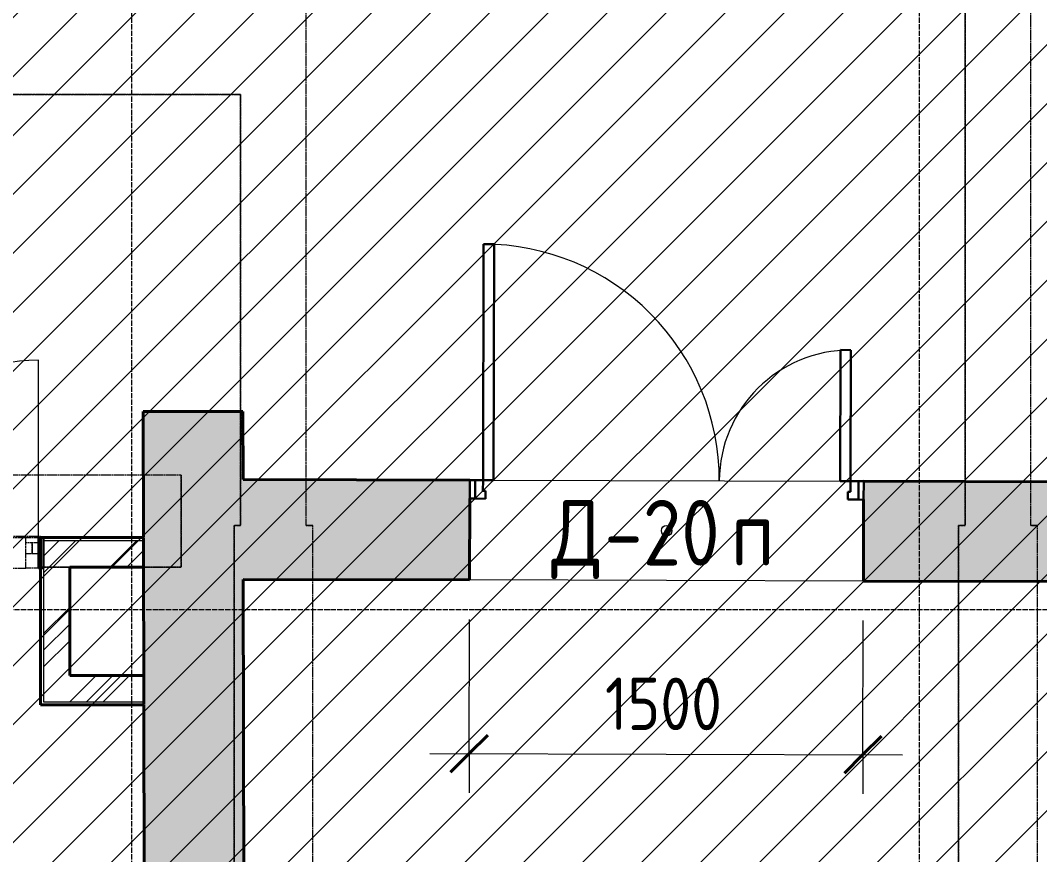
# Model space of a CAD drawing. Header units: millimetres. Extents: x -11886 to 379896, y -8130 to 47743.
# Drawn here: x 7285 to 11167, y 7673 to 10851 of the extents above; entities that cross this region are included whole.
import ezdxf

# ---------------------------------------------------------------- set-up
doc = ezdxf.new("R2010")
doc.units = ezdxf.units.MM
doc.linetypes.add('ADSK_Линия сетки', pattern=[25, 20, -2.5, 0, -2.5])
doc.linetypes.add('ADSK_Сверху', pattern=[4.5, 3, -1.5])
for name, color, linetype, lineweight, true_color in [('Витраж', 5, 'Continuous', 18, 0x0000ff), ('Двери', 5, 'Continuous', 18, 0x0000ff), ('Панели витража', 5, 'Continuous', 18, 0x0000ff), ('Стены внутренние', 5, 'Continuous', 18, 0x0000ff), ('Стены штриховка', 5, 'Continuous', 18, 0x0000ff)]:
    doc.layers.add(name, color=color, linetype=linetype, lineweight=lineweight, true_color=true_color)
for name, color, linetype, lineweight in [('Каркас', 7, 'Continuous', 18), ('Марки дверей', 7, 'Continuous', 20), ('Оси', 7, 'Continuous', 9), ('Размеры', 7, 'Continuous', 9), ('Размеры-100', 7, 'Continuous', 9)]:
    doc.layers.add(name, color=color, linetype=linetype, lineweight=lineweight)
doc.styles.add('GOST Common_1', font='GOST_Common.ttf', dxfattribs={"width": 0.9, "height": 200})
doc.styles.add('GOST Common_2', font='GOST_Common.ttf', dxfattribs={"width": 0.9, "height": 250})
doc.dimstyles.new('ADSK_Основной_2_мм_Округление_до_1_мм', dxfattribs={"dimscale": 304.8, "dimtxt": 201.142999, "dimasz": 0.463911, "dimexe": 0.492126, "dimexo": 0.492126, "dimgap": 0.098425, "dimtad": 1, "dimdec": 0, "dimdsep": 46, "dimtxsty": 'GOST Common_1', "dimblk1": 'OBLIQUE', "dimblk2": 'OBLIQUE', "dimsah": 1, "dimcen": 0.09, "dimdle": 0.492126, "dimazin": 2, "dimtfac": 1, "dimtdec": 4, "dimtix": 1, "dimtmove": 0, "dimatfit": 3, "dimfxl": 1, "dimtvp": 1, "dimtolj": 1, "dimtzin": 0, "dimlwd": 20, "dimlwe": 20, "dimarcsym": 2})
pattern_1 = [(45, (0, 0), (-179.605, 179.605), []), (45, (63.5, 0), (0, 359.21), []), (45, (-63.5, 0), (0, 359.21), [])]

# ---------------------------------------------------------------- blocks, each defined once
blk = doc.blocks.new('Прямоугольный импост - 48х116мм простой-1857039-01 План 1-го этажа маркировочный')
at = {"layer": 'Витраж', "color": 161, "linetype": 'ADSK_Сверху', "true_color": 0xaaaaff}
for p, q in [((5662.4, 8880.4), (5662.4, 8764.4)), ((5662.4, 8880.4), (7305.4, 8880.4)), ((7305.4, 8764.4), (7305.4, 8880.4)), ((5662.4, 8764.4), (7305.4, 8764.4))]:
    blk.add_line(p, q, dxfattribs=at)
blk = doc.blocks.new('Системная панель - ADSK_Cтеклопакет_40мм-V18-01 План 1-го этажа маркировочный')
at = {"layer": 'Панели витража', "color": 161, "linetype": 'ADSK_Сверху', "true_color": 0xaaaaff}
blk.add_line((11.90625, 20), (11.90625, -20), dxfattribs=at)
blk = doc.blocks.new('Прямоугольный импост - 48х116мм-1857753-01 План 1-го этажа маркировочный')
at = {"layer": 'Витраж', "color": 161, "linetype": 'ADSK_Сверху', "true_color": 0xaaaaff}
for p, q in [((24, 76), (-24, 76)), ((-24, 76), (-24, 20)), ((24, 20), (24, 76)), ((-24, 20), (-0.1875, 20)), ((-0.1875, 20), (-0.1875, -20)), ((0.1875, -20), (0.1875, 20)), ((0.1875, 20), (24, 20)), ((-0.1875, -20), (-24, -20)), ((-24, -20), (-24, -40)), ((24, -20), (0.1875, -20)), ((24, -40), (24, -20)), ((-24, -40), (24, -40))]:
    blk.add_line(p, q, dxfattribs=at)
blk = doc.blocks.new('Прямоугольный импост - Зазор 20х116мм-1854068-01 План 1-го этажа маркировочный')
at = {"layer": 'Витраж', "color": 161, "linetype": 'ADSK_Сверху', "true_color": 0xaaaaff}
for p, q in [((-20, 76), (0, 76)), ((0, 76), (0, -40)), ((0, -40), (-20, -40))]:
    blk.add_line(p, q, dxfattribs=at)
blk = doc.blocks.new('Прямоугольный импост - Зазор 20х116мм-V205-01 План 1-го этажа маркировочный')
at = {"layer": 'Витраж', "lineweight": 30}
for p, q in [((-20, 76), (0, 76)), ((-20, -40), (-20, 76)), ((0, 76), (0, -40)), ((0, -40), (-20, -40))]:
    blk.add_line(p, q, dxfattribs=at)
blk = doc.blocks.new('AC_Дверь_Двупольная - Д-20п 1500х2200h-2039721-01 План 1-го этажа маркировочный')
at = {"layer": 'Двери', "lineweight": 30}
for p, q in [((-700, 1090), (-660, 1090)), ((-700, 190), (-700, 1090)), ((-660, 1090), (-660, 190)), ((700, 690), (660, 690)), ((660, 690), (660, 190)), ((700, 190), (700, 690)), ((-750, 190), (-730, 190)), ((-750, 120), (-750, 190)), ((-730, 190), (-700, 190)), ((-730, 120), (-730, 190)), ((-730, 190), (-730, 120)), ((-660, 190), (-700, 190)), ((-700, 190), (-700, 150)), ((660, 190), (700, 190)), ((730, 190), (700, 190)), ((700, 190), (700, 150)), ((730, 120), (730, 190)), ((750, 190), (730, 190)), ((730, 190), (730, 120)), ((750, 120), (750, 190)), ((-730, 120), (-750, 120)), ((-690, 120), (-730, 120)), ((-700, 150), (-690, 150)), ((-690, 150), (-690, 120)), ((700, 150), (690, 150)), ((690, 150), (690, 120)), ((690, 120), (730, 120)), ((730, 120), (750, 120))]:
    blk.add_line(p, q, dxfattribs=at)
at = {"layer": 'Двери'}
for centre, radius, start, end in [((-700, 190), 900, 360, 90), ((700, 190), 500, 90, 180)]:
    blk.add_arc(centre, radius, start, end, dxfattribs=at)
blk = doc.blocks.new('Дверь-Витраж-Двойная-Витрина - Дв-3-1857483-01 План 1-го этажа маркировочный')
at = {"layer": 'Двери'}
for p, q in [((-857.40625, 40), (-857.40625, 1030.3625)), ((857.40625, 40), (857.40625, 715.55))]:
    blk.add_line(p, q, dxfattribs=at)
for centre, radius, start, end in [((-857.40625, 15.55), 1014.8125, 0, 90), ((857.40625, 15.55), 700, 90, 180)]:
    blk.add_arc(centre, radius, start, end, dxfattribs=at)
blk = doc.blocks.new('ADSK_Марка_Дверь - Марка типа и комментарии-2020407-01 План 1-го этажа маркировочный')
at = {"layer": 'Марки дверей', "lineweight": 9}
blk.add_circle((0, 0), 0.2, dxfattribs=at)
blk = doc.blocks.new('DIMBLOCK34-01 План 1-го этажа маркировочный')
at = {"layer": 'Размеры-100', "lineweight": 20, "transparency": 16777216}
for p, q in [((8994.1, 8057.6), (8995.5, 8569)), ((10494.1, 8053.7), (10495.4, 8565)), ((8844.1, 8058), (10644.1, 8053.3)), ((8994.1, 8057.6), (8993.7, 7907.6)), ((10494.1, 8053.7), (10493.7, 7903.7))]:
    blk.add_line(p, q, dxfattribs=at)
at = {"layer": 'Размеры-100', "lineweight": 40, "transparency": 16777216}
for p, q in [((8994.1, 8057.6), (9065, 8128.1)), ((10494.1, 8053.7), (10565, 8124.2)), ((8994.1, 8057.6), (8923.2, 7987.1)), ((10494.1, 8053.7), (10423.2, 7983.2))]:
    blk.add_line(p, q, dxfattribs=at)
at = {"layer": 'Размеры-100', "color": 0, "lineweight": 20, "transparency": 16777216, "insert": (9511.3, 8347.6), "char_height": 200, "width": 560.473, "attachment_point": 1, "rotation": 359.8486, "line_spacing_factor": 1.022761, "style": 'GOST Common_1'}
blk.add_mtext('1500', dxfattribs=at)
blk = doc.blocks.new('_Oblique')
at = {"color": 0, "linetype": 'ByBlock', "lineweight": -2}
blk.add_line((-0.5, -0.5), (0.5, 0.5), dxfattribs=at)

msp = doc.modelspace()

# ---------------------------------------------------------------- hatches: boundary and pattern name
at = {"lineweight": 13, "true_color": 0x636466, "transparency": 33554559}
h = msp.add_hatch(dxfattribs=at)
h.set_pattern_fill('ANSI31', color=251, scale=50)
h.set_pattern_definition([(45, (0, 84876.59), (-112.2532, 112.2532), [])])
h.paths.add_polyline_path([(49933.4, 8532.3), (56213.95, 8532.3), (56032.62, 43759.21), (46033.21, 43759.21), (46033.21, 20934.06), (46719.85, 20904.57), (46719.85, 10918.4), (782.6, 10918.4), (771.13, 8529.25), (290.5, 8529.25), (290.5, 306.79), (8273, 272.02), (8273, 2186.48), (18972.64, 2186.48), (18972.64, -2732.57), (31336.4, -2732.57), (31336.4, 2185.74), (42036.93, 2106.79), (42036.93, 150.23), (49933.4, 150.23)])
at = {"layer": 'Стены внутренние', "true_color": 0xc0c0c0}
msp.add_hatch(color=9, dxfattribs=at).paths.add_polyline_path([(7765.59, 2696.11), (8145.59, 2696.85), (8132.51, 9361.25), (7752.51, 9360.5), (7765.49, 2744)])
h = msp.add_hatch(color=9, dxfattribs=at)
h.paths.add_polyline_path([(18184.63, 8694.69), (18184.63, 9074.69), (15803.34, 9080.99), (15803.34, 8700.99), (17379.64, 8696.82)])
h.paths.add_polyline_path([(14302.35, 8704.96), (14303.17, 9084.95), (10496.85, 9095.02), (10495.84, 8715.02), (11263.27, 8712.99)])
h.paths.add_polyline_path([(8995.85, 8718.98), (8995.85, 9098.98), (8133.02, 9101.26), (8133.77, 8721.26), (8145.59, 8721.23)])
at = {"layer": 'Стены внутренние', "lineweight": 9}
h = msp.add_hatch(dxfattribs=at)
h.set_pattern_fill('FP_3', color=256, style=0, pattern_type=2)
h.set_pattern_definition(pattern_1)
h.paths.add_polyline_path([(7373.38, 8355.39), (7473.38, 8355.39), (7473.38, 8868.4), (7373.38, 8868.4), (7373.38, 8774.37)])
h = msp.add_hatch(dxfattribs=at)
h.set_pattern_fill('FP_3', color=256, style=0, pattern_type=2)
h.set_pattern_definition(pattern_1)
h.paths.add_polyline_path([(7735.42, 8768.4), (7753.68, 8768.4), (7752.51, 8868.4), (7473.38, 8868.4), (7473.38, 8768.4)])
h = msp.add_hatch(dxfattribs=at)
h.set_pattern_fill('FP_3', color=256, style=0, pattern_type=2)
h.set_pattern_definition(pattern_1)
h.paths.add_polyline_path([(7752.51, 8255.39), (7754.68, 8255.39), (7754.49, 8355.39), (7373.38, 8355.39), (7373.38, 8255.39), (7735.42, 8255.39)])

# ---------------------------------------------------------------- linework, layer by layer
at = {"layer": 'Каркас', "color": 253, "linetype": 'ADSK_Сверху', "true_color": 0xb2b2b2}
for p, q in [((8373.48, 8927), (8373.48, 12950.13)), ((10883.48, 12950.13), (10883.48, 8927)), ((11133.48, 8927), (11133.48, 12950.13)), ((619.65, 10568.4), (8123.48, 10568.4)), ((8123.48, 10568.4), (8123.48, 8927)), ((7896.63, 9118.4), (694.85, 9118.4)), ((7896.63, 9118.4), (7896.63, 8768.4)), ((8123.48, 8927), (8098.48, 8927)), ((8098.48, 8927), (8098.48, 2540.02)), ((8398.48, 8927), (8373.48, 8927)), ((8398.48, 2540.02), (8398.48, 8927)), ((10883.48, 8927), (10858.48, 8927)), ((10858.48, 8927), (10858.48, 2540.02)), ((11158.48, 8927), (11133.48, 8927)), ((11158.48, 2540.02), (11158.48, 8927)), ((7361.38, 8768.4), (7896.63, 8768.4))]:
    msp.add_line(p, q, dxfattribs=at)
at = {"layer": 'Каркас', "color": 253, "linetype": 'ADSK_Сверху', "true_color": 0xaaaaaa}
for p, q in [((8373.48, 8927), (8373.48, 12950.13)), ((10883.48, 8927), (10883.48, 12950.13)), ((11133.48, 8927), (11133.48, 12950.13)), ((8123.48, 10568.4), (619.65, 10568.4)), ((8123.48, 8927), (8123.48, 10568.4)), ((7896.63, 9118.4), (694.85, 9118.4)), ((7896.63, 8768.4), (7896.63, 9118.4)), ((8098.48, 8927), (8123.48, 8927)), ((8098.48, 2540.02), (8098.48, 8927)), ((8373.48, 8927), (8398.48, 8927)), ((8398.48, 2540.02), (8398.48, 8927)), ((10858.48, 8927), (10883.48, 8927)), ((10858.48, 2540.02), (10858.48, 8927)), ((11133.48, 8927), (11158.48, 8927)), ((11158.48, 2540.02), (11158.48, 8927)), ((7896.63, 8768.4), (7361.38, 8768.4))]:
    msp.add_line(p, q, dxfattribs=at)
at = {"layer": 'Оси', "linetype": 'ADSK_Линия сетки'}
for p, q in [((7709.91, -7330.38), (7709.91, 21668.8)), ((10709.91, -7330.38), (10709.91, 21668.8)), ((-11086.22, 8606.79), (57141.72, 8606.79))]:
    msp.add_line(p, q, dxfattribs=at)
at = {"layer": 'Стены внутренние', "color": 18, "lineweight": 40, "true_color": 0x000000}
for p, q in [((8132.51, 9361.25), (7752.51, 9360.5)), ((7752.51, 9360.5), (7753.46, 8880.4)), ((8133.02, 9101.26), (8132.51, 9361.25)), ((8996.85, 9098.98), (8133.02, 9101.26)), ((14303.35, 9084.95), (10496.85, 9095.02)), ((8995.85, 8718.98), (8996.67, 9028.98)), ((10496.66, 9025.02), (10495.84, 8715.02)), ((7361.38, 8880.4), (7361.38, 8243.39)), ((7753.46, 8880.4), (7361.38, 8880.4)), ((7753.46, 8878.4), (7754.7, 8245.39)), ((7473.38, 8355.39), (7473.38, 8768.4)), ((7473.38, 8768.4), (7753.68, 8768.4)), ((8145.59, 2696.85), (8133.77, 8721.26)), ((8133.77, 8721.26), (8995.85, 8718.98)), ((10495.84, 8715.02), (14302.35, 8704.96)), ((7754.49, 8355.39), (7473.38, 8355.39)), ((7361.38, 8243.39), (7754.71, 8243.39)), ((7754.71, 8243.39), (7765.59, 2696.11))]:
    msp.add_line(p, q, dxfattribs=at)
at = {"layer": 'Стены внутренние', "color": 18, "true_color": 0x000000}
for p, q in [((9086.85, 9098.74), (10406.85, 9095.25)), ((10495.84, 8715.02), (8995.85, 8718.98))]:
    msp.add_line(p, q, dxfattribs=at)
at = {"layer": 'Стены внутренние', "color": 18, "linetype": 'ADSK_Сверху', "true_color": 0x000000}
for p, q in [((7361.38, 8884.4), (1680.38, 8884.4)), ((7361.38, 8884.4), (7361.38, 8768.4)), ((7353.38, 8768.4), (7361.38, 8768.4))]:
    msp.add_line(p, q, dxfattribs=at)
at = {"layer": 'Стены штриховка'}
for p, q in [((7753.46, 8878.4), (7361.38, 8878.4)), ((7363.38, 8880.4), (7363.38, 8243.39)), ((7373.38, 8878.4), (7373.38, 8880.4)), ((7373.38, 8868.4), (7373.38, 8255.39)), ((7753.48, 8868.4), (7373.38, 8868.4)), ((7753.46, 8878.4), (7753.46, 8880.4)), ((7363.38, 8255.39), (7361.38, 8255.39)), ((7361.38, 8245.39), (7754.7, 8245.39)), ((7373.38, 8255.39), (7754.68, 8255.39)), ((7754.71, 8243.39), (7754.7, 8245.39))]:
    msp.add_line(p, q, dxfattribs=at)

# ---------------------------------------------------------------- block references
at = {"layer": 'Витраж', "color": 161, "linetype": 'ADSK_Сверху', "true_color": 0xaaaaff}
msp.add_blockref('Прямоугольный импост - 48х116мм простой-1857039-01 План 1-го этажа маркировочный', (0, 0), dxfattribs=at)
at = {"layer": 'Витраж', "color": 161, "linetype": 'ADSK_Сверху', "true_color": 0xaaaaff, "extrusion": (0, 0, -1), "rotation": 180}
for name, p in [('Прямоугольный импост - 48х116мм-1857753-01 План 1-го этажа маркировочный', (-7329.38, 8840.4)), ('Прямоугольный импост - Зазор 20х116мм-1854068-01 План 1-го этажа маркировочный', (-7373.38, 8840.4))]:
    msp.add_blockref(name, p, dxfattribs=at)
at = {"layer": 'Витраж', "extrusion": (0, 0, -1), "rotation": 180}
msp.add_blockref('Прямоугольный импост - Зазор 20х116мм-V205-01 План 1-го этажа маркировочный', (-7373.38, 8840.4), dxfattribs=at)
at = {"layer": 'Двери', "rotation": 359.8485505277052}
msp.add_blockref('AC_Дверь_Двупольная - Д-20п 1500х2200h-2039721-01 План 1-го этажа маркировочный', (9746.35, 8907), dxfattribs=at)
at = {"layer": 'Двери'}
msp.add_blockref('Дверь-Витраж-Двойная-Витрина - Дв-3-1857483-01 План 1-го этажа маркировочный', (6495.97, 8840.4), dxfattribs=at)
at = {"layer": 'Марки дверей', "xscale": 99.99999999999993, "yscale": 99.99999999999993, "zscale": 99.99999999999993}
msp.add_blockref('ADSK_Марка_Дверь - Марка типа и комментарии-2020407-01 План 1-го этажа маркировочный', (9746.35, 8907), dxfattribs=at)
at = {"layer": 'Панели витража', "color": 161, "linetype": 'ADSK_Сверху', "true_color": 0xaaaaff}
msp.add_blockref('Системная панель - ADSK_Cтеклопакет_40мм-V18-01 План 1-го этажа маркировочный', (7341.47, 8840.4), dxfattribs=at)

# ---------------------------------------------------------------- texts
at = {"layer": 'Марки дверей', "lineweight": 9, "char_height": 250, "attachment_point": 1, "style": 'GOST Common_2'}
for s, insert, width in [('\\fGOST Common|b0|i0|c204|p34|;\\W.9;Д', (9306.52, 9024.01), 245.3164), ('-20', (9508.92, 9024.01), 584.4302), ('\\fGOST Common|b0|i0|c204|p34|;\\W.9;п', (9991.13, 9024.01), 194.8101)]:
    msp.add_mtext(s, dxfattribs=dict(at, insert=insert, width=width))

# ---------------------------------------------------------------- dimensions: what is measured, and where the dimension line sits
at = {"layer": 'Размеры', "lineweight": 20}
dim = msp.add_linear_dim(base=(10494.09, 8053.66), p1=(8995.85, 8718.98), p2=(10495.84, 8715.02), angle=359.84855, dimstyle='ADSK_Основной_2_мм_Округление_до_1_мм', override={"dimpost": '<>', "dimfxl": 1500}, dxfattribs=at)
dim.commit()
dim.dimension.update_dxf_attribs({"geometry": 'DIMBLOCK34-01 План 1-го этажа маркировочный', "text_midpoint": (9744.44, 8185.65)})

doc.saveas('drawing.dxf')
